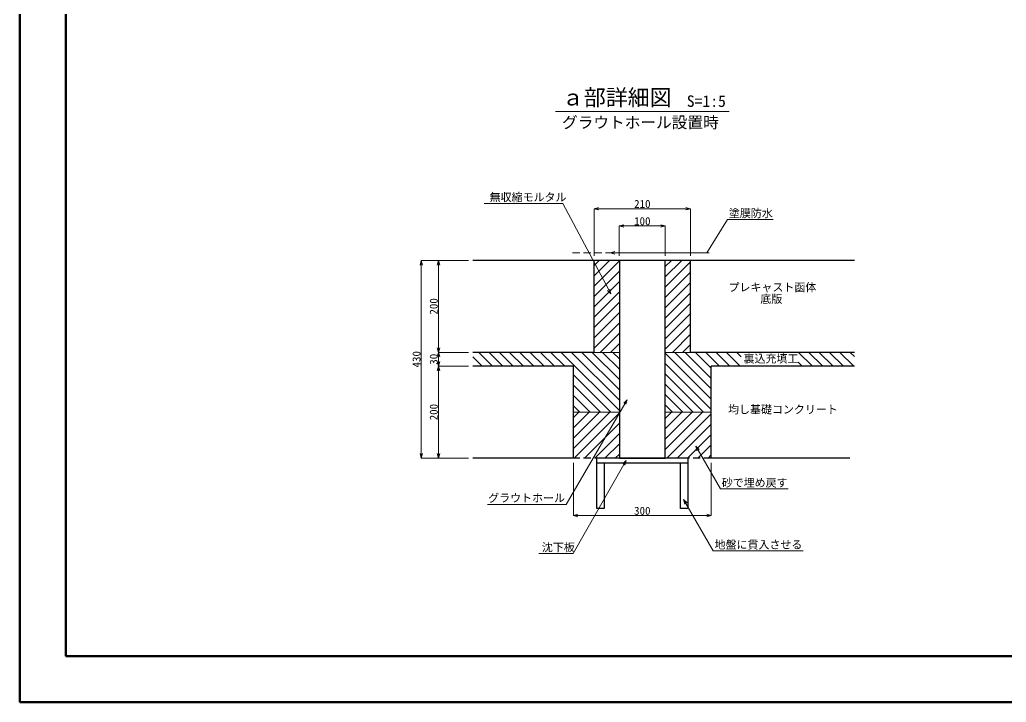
# Model space of a CAD drawing. Extents: x 1000 to 85100, y -10 to 59390.
# Drawn here: x 1000 to 43923, y -10 to 29690 of the extents above; entities that cross this region are included whole.
import ezdxf
from ezdxf import colors
from ezdxf.entities.mleader import LeaderData, LeaderLine
from ezdxf.enums import TextEntityAlignment as Align
from ezdxf.math import Vec2, Vec3

# ---------------------------------------------------------------- set-up
doc = ezdxf.new("R2010")
doc.units = 0
doc.header["$LTSCALE"] = 100
doc.header["$PDMODE"] = 34
doc.linetypes.add('HIDDEN2', pattern=[4.7625, 3.175, -1.5875])
doc.layers.get('0').update_dxf_attribs({"linetype": 'CONTINUOUS', "lineweight": 0})
doc.layers.get('DEFPOINTS').update_dxf_attribs({"color": 8, "linetype": 'CONTINUOUS', "lineweight": 0})
for name, color, linetype, lineweight in [('0その他', 7, 'CONTINUOUS', 13), ('0タイトル', 7, 'CONTINUOUS', 13), ('0寸法', 7, 'CONTINUOUS', 5), ('0文字', 41, 'CONTINUOUS', 5), ('1Pca-BOX', 3, 'CONTINUOUS', 25), ('1グラウトホール', 1, 'HIDDEN2', 25), ('2均し基礎コンクリート', 140, 'CONTINUOUS', 13), ('2裏込充填工', 6, 'CONTINUOUS', 13), ('3塗膜防水', 2, 'HIDDEN2', 13), ('D-TTL', 2, 'CONTINUOUS', 50)]:
    doc.layers.add(name, color=color, linetype=linetype, lineweight=lineweight)
doc.styles.add('寸法文字', font='MS Gothic.ttf')
doc.dimstyles.new('1／5', dxfattribs={"dimscale": 100, "dimtxt": 3.5, "dimasz": 2, "dimexe": 0, "dimexo": 2, "dimgap": 0.3, "dimtad": 1, "dimdec": 0, "dimlfac": 0.05, "dimzin": 1, "dimdsep": 46, "dimtxsty": '寸法文字', "dimblk": 'OPEN30', "dimcen": 0.9, "dimclrd": 256, "dimclre": 256, "dimclrt": 256, "dimadec": 0, "dimazin": 0, "dimtfac": 1, "dimtdec": 0, "dimtmove": 0, "dimatfit": 3, "dimldrblk": 'OPEN30', "dimfxl": 1, "dimlwd": -1, "dimlwe": -1, "dimarcsym": 2})

# ---------------------------------------------------------------- blocks, each defined once
blk = doc.blocks.new('_Open30')
at = {"color": 0, "linetype": 'ByBlock', "lineweight": -2}
for p, q in [((-1, 0.27), (0, 0)), ((0, 0), (-1, -0.27)), ((0, 0), (-1, 0))]:
    blk.add_line(p, q, dxfattribs=at)
blk = doc.blocks.new('*D3')
at = {"layer": '0寸法', "transparency": 16777216}
for p, q in [((25988, 19416), (25988, 21466)), ((26188, 21466), (29988, 21466)), ((30188, 19416), (30188, 21466))]:
    blk.add_line(p, q, dxfattribs=at)
at = {"layer": 'DEFPOINTS', "color": 0, "transparency": 16777216}
for p in [(30188, 21466), (25988, 19216), (30188, 19216)]:
    blk.add_point(p, dxfattribs=at)
at = {"layer": '0寸法', "transparency": 16777216, "xscale": 200, "yscale": 200, "zscale": 200, "rotation": 180}
blk.add_blockref('_Open30', (25988, 21466), dxfattribs=at)
at = {"layer": '0寸法', "transparency": 16777216, "xscale": 200, "yscale": 200, "zscale": 200}
blk.add_blockref('_Open30', (30188, 21466), dxfattribs=at)
at = {"layer": '0寸法', "transparency": 16777216, "insert": (28088, 21671), "char_height": 350, "attachment_point": 5, "style": '寸法文字'}
blk.add_mtext('210', dxfattribs=at)
blk = doc.blocks.new('*D4')
at = {"layer": '0寸法', "transparency": 16777216}
for p, q in [((20520, 19216), (19220, 19216)), ((19220, 15416), (19220, 19016)), ((20520, 15216), (19220, 15216))]:
    blk.add_line(p, q, dxfattribs=at)
at = {"layer": 'DEFPOINTS', "color": 0, "transparency": 16777216}
for p in [(19220, 19216), (20720, 19216), (20720, 15216)]:
    blk.add_point(p, dxfattribs=at)
at = {"layer": '0寸法', "transparency": 16777216, "xscale": 200, "yscale": 200, "zscale": 200}
for p, rotation in [((19220, 19216), 90), ((19220, 15216), 270)]:
    blk.add_blockref('_Open30', p, dxfattribs=dict(at, rotation=rotation))
at = {"layer": '0寸法', "transparency": 16777216, "insert": (19015, 17216), "char_height": 350, "attachment_point": 5, "rotation": 90, "style": '寸法文字'}
blk.add_mtext('200', dxfattribs=at)
blk = doc.blocks.new('*D5')
at = {"layer": '0寸法', "transparency": 16777216}
for p, q in [((20520, 15216), (19220, 15216)), ((19220, 14816), (19220, 15016)), ((20520, 14616), (19220, 14616))]:
    blk.add_line(p, q, dxfattribs=at)
at = {"layer": 'DEFPOINTS', "color": 0, "transparency": 16777216}
for p in [(19220, 15216), (20720, 15216), (20720, 14616)]:
    blk.add_point(p, dxfattribs=at)
at = {"layer": '0寸法', "transparency": 16777216, "xscale": 200, "yscale": 200, "zscale": 200}
for p, rotation in [((19220, 15216), 90), ((19220, 14616), 270)]:
    blk.add_blockref('_Open30', p, dxfattribs=dict(at, rotation=rotation))
at = {"layer": '0寸法', "transparency": 16777216, "insert": (19015, 14916), "char_height": 350, "attachment_point": 5, "rotation": 90, "style": '寸法文字'}
blk.add_mtext('30', dxfattribs=at)
blk = doc.blocks.new('*D6')
at = {"layer": '0寸法', "transparency": 16777216}
for p, q in [((20520, 14616), (19220, 14616)), ((19220, 10816), (19220, 14416)), ((20520, 10616), (19220, 10616))]:
    blk.add_line(p, q, dxfattribs=at)
at = {"layer": 'DEFPOINTS', "color": 0, "transparency": 16777216}
for p in [(19220, 14616), (20720, 14616), (20720, 10616)]:
    blk.add_point(p, dxfattribs=at)
at = {"layer": '0寸法', "transparency": 16777216, "xscale": 200, "yscale": 200, "zscale": 200}
for p, rotation in [((19220, 14616), 90), ((19220, 10616), 270)]:
    blk.add_blockref('_Open30', p, dxfattribs=dict(at, rotation=rotation))
at = {"layer": '0寸法', "transparency": 16777216, "insert": (19015, 12616), "char_height": 350, "attachment_point": 5, "rotation": 90, "style": '寸法文字'}
blk.add_mtext('200', dxfattribs=at)
blk = doc.blocks.new('*D7')
at = {"layer": '0寸法', "transparency": 16777216}
for p, q in [((20520, 19216), (18470, 19216)), ((18470, 19016), (18470, 10816)), ((20520, 10616), (18470, 10616))]:
    blk.add_line(p, q, dxfattribs=at)
at = {"layer": 'DEFPOINTS', "color": 0, "transparency": 16777216}
for p in [(20720, 19216), (18470, 10616), (20720, 10616)]:
    blk.add_point(p, dxfattribs=at)
at = {"layer": '0寸法', "transparency": 16777216, "xscale": 200, "yscale": 200, "zscale": 200}
for p, rotation in [((18470, 19216), 90), ((18470, 10616), 270)]:
    blk.add_blockref('_Open30', p, dxfattribs=dict(at, rotation=rotation))
at = {"layer": '0寸法', "transparency": 16777216, "insert": (18265, 14916), "char_height": 350, "attachment_point": 5, "rotation": 90, "style": '寸法文字'}
blk.add_mtext('430', dxfattribs=at)
blk = doc.blocks.new('*D8')
at = {"layer": '0寸法', "transparency": 16777216}
for p, q in [((25088, 10416), (25088, 8116)), ((31088, 10416), (31088, 8116)), ((30888, 8116), (25288, 8116))]:
    blk.add_line(p, q, dxfattribs=at)
at = {"layer": 'DEFPOINTS', "color": 0, "transparency": 16777216}
for p in [(25088, 10616), (31088, 10616), (25088, 8116)]:
    blk.add_point(p, dxfattribs=at)
at = {"layer": '0寸法', "transparency": 16777216, "xscale": 200, "yscale": 200, "zscale": 200, "rotation": 180}
blk.add_blockref('_Open30', (25088, 8116), dxfattribs=at)
at = {"layer": '0寸法', "transparency": 16777216, "xscale": 200, "yscale": 200, "zscale": 200}
blk.add_blockref('_Open30', (31088, 8116), dxfattribs=at)
at = {"layer": '0寸法', "transparency": 16777216, "insert": (28088, 8321), "char_height": 350, "attachment_point": 5, "style": '寸法文字'}
blk.add_mtext('300', dxfattribs=at)
blk = doc.blocks.new('*D9')
at = {"layer": '0寸法', "transparency": 16777216}
for p, q in [((27088, 19416), (27088, 20716)), ((27288, 20716), (28888, 20716)), ((29088, 19416), (29088, 20716))]:
    blk.add_line(p, q, dxfattribs=at)
at = {"layer": 'DEFPOINTS', "color": 0, "transparency": 16777216}
for p in [(29088, 20716), (27088, 19216), (29088, 19216)]:
    blk.add_point(p, dxfattribs=at)
at = {"layer": '0寸法', "transparency": 16777216, "xscale": 200, "yscale": 200, "zscale": 200, "rotation": 180}
blk.add_blockref('_Open30', (27088, 20716), dxfattribs=at)
at = {"layer": '0寸法', "transparency": 16777216, "xscale": 200, "yscale": 200, "zscale": 200}
blk.add_blockref('_Open30', (29088, 20716), dxfattribs=at)
at = {"layer": '0寸法', "transparency": 16777216, "insert": (28088, 20921), "char_height": 350, "attachment_point": 5, "style": '寸法文字'}
blk.add_mtext('100', dxfattribs=at)

msp = doc.modelspace()

# ---------------------------------------------------------------- hatches: boundary and pattern name
at = {"layer": '0その他', "ltscale": 50}
h = msp.add_hatch(dxfattribs=at)
h.set_pattern_fill('ANSI31', color=256, scale=100, style=0)
h.set_pattern_definition([(45, (-13572.67, 14006.96), (-224.5064, 224.5064), [])])
h.paths.add_polyline_path([(27088.4, 19216), (25988.4, 19216), (25988.4, 15216), (27088.4, 15216), (27088.4, 17416.5), (27087.3, 17416.5), (27087.3, 17616.5), (27088.4, 17616.5), (27088.4, 18256.1), (27088.4, 18256.1), (27088.4, 18576.1), (27088.4, 18576.1), (27088.4, 19416.5), (27087.3, 19416.5), (27087.3, 19616.5), (27088.4, 19616.5)])
h.paths.add_polyline_path([(29087, 18256.1), (29088.5, 18256.1), (29088.5, 17616), (29088.3, 17616), (29088.3, 17416), (29088.5, 17416), (29088.5, 15216), (30188.4, 15216), (30188.4, 19216), (29088.5, 19216), (29088.5, 18576.1), (29087, 18576.1)])
at = {"layer": '0その他'}
h = msp.add_hatch(dxfattribs=at)
h.set_pattern_fill('ANSI31', color=256, scale=100, angle=90)
h.set_pattern_definition([(135, (-104074.55, 3310.65), (-224.5064, -224.5064), [])])
h.paths.add_polyline_path([(27088.4, 14850.9), (27088.4, 14850.9), (27088.4, 15050.9), (27088.4, 15050.9), (27088.4, 15216), (25988.4, 15216), (20720.4, 15216), (20720.4, 14616), (25088.4, 14616), (25088.4, 12616), (27088.4, 12616), (27088.4, 14247.9), (27088.4, 14247.9), (27088.4, 14447.9), (27088.4, 14447.9)])
h.paths.add_polyline_path([(37320.4, 15216), (30188.4, 15216), (29088.5, 15216), (29088.5, 15050.9), (29088.5, 15050.9), (29088.5, 14850.9), (29088.5, 14850.9), (29088.5, 14447.9), (29088.4, 14447.9), (29088.4, 14247.9), (29088.5, 14247.9), (29088.5, 12616), (31088.4, 12616), (31088.4, 14616), (37320.4, 14616)])
h.paths.add_polyline_path([(32386.2, 14616), (34872.6, 14616), (34872.6, 15216), (32386.2, 15216)])
at = {"layer": '0その他', "ltscale": 50}
h = msp.add_hatch(dxfattribs=at)
h.set_pattern_fill('ANSI31', color=256, scale=100, style=0)
h.set_pattern_definition([(45, (-104074.55, 1310.65), (-224.5064, 224.5064), [])])
h.paths.add_polyline_path([(31088.4, 12616), (29088.5, 12616), (29088.5, 10616), (31088.4, 10616)])
h.paths.add_polyline_path([(27088.4, 12616), (25088.4, 12616), (25088.4, 10616), (27088.4, 10616)])

# ---------------------------------------------------------------- linework, layer by layer
at = {"layer": '0タイトル'}
msp.add_line((31872.4, 25691.2), (24304.4, 25691.2), dxfattribs=at)
at = {"layer": '1Pca-BOX'}
for p, q in [((37320.4, 19216), (20720.4, 19216)), ((25988.4, 15216), (25988.4, 19216)), ((30188.4, 15216), (30188.4, 19216)), ((25988.4, 15216), (20720.4, 15216)), ((37320.4, 15216), (30188.4, 15216))]:
    msp.add_line(p, q, dxfattribs=at)
at = {"layer": '1グラウトホール', "linetype": 'ByBlock'}
for points in [[(27088.4, 10616), (29088.4, 10616), (29088.4, 19216), (27088.4, 19216)], [(26088.9, 10415.9), (30088.9, 10415.9), (30088.9, 10615.9), (26088.9, 10615.9)], [(26428.9, 8415.8), (26108.9, 8415.8), (26108.9, 10415.8), (26428.9, 10415.8)], [(30068.8, 8415.9), (29748.8, 8415.9), (29748.8, 10415.9), (30068.8, 10415.9)]]:
    msp.add_lwpolyline(points, close=True, dxfattribs=at)
at = {"layer": '2均し基礎コンクリート', "lineweight": 25}
for p, q in [((25088.4, 14616), (20720.4, 14616)), ((25088.4, 10616), (25088.4, 14616)), ((31088.4, 10616), (31088.4, 14616)), ((37320.4, 14616), (31088.4, 14616)), ((25088.4, 10616), (20720.4, 10616)), ((37120.4, 10616), (31088.4, 10616))]:
    msp.add_line(p, q, dxfattribs=at)
at = {"layer": '2均し基礎コンクリート', "linetype": 'HIDDEN2', "lineweight": 25}
msp.add_line((31088.4, 10616), (25088.4, 10616), dxfattribs=at)
at = {"layer": '2裏込充填工'}
for p, q in [((27088.4, 15216), (25988.4, 15216)), ((30188.4, 15216), (29088.5, 15216)), ((25088.4, 12616), (27088.4, 12616)), ((29088.5, 12616), (31088.4, 12616))]:
    msp.add_line(p, q, dxfattribs=at)
at = {"layer": '3塗膜防水', "linetype": 'HIDDEN2'}
for p, q in [((25055.1, 19549.4), (26921.7, 19549.4)), ((29255.1, 19549.4), (31121.7, 19549.4))]:
    msp.add_line(p, q, dxfattribs=at)
at = {"layer": 'D-TTL'}
for points in [[(1000, -10), (85100, -10), (85100, 59390), (1000, 59390)], [(3000, 1990), (83100, 1990), (83100, 57390), (3000, 57390)]]:
    msp.add_lwpolyline(points, close=True, dxfattribs=at)

# ---------------------------------------------------------------- texts
at = {"layer": '0タイトル', "style": '寸法文字'}
for s, height, p in [('ａ部詳細図', 700, (26975.2, 25747.5)), ('S=1:5', 500, (30873.8, 25747.5)), ('グラウトホール設置時', 500, (28003.9, 24822.7))]:
    msp.add_text(s, height=height, dxfattribs=at).set_placement(p, align=Align.BOTTOM_CENTER)
at = {"layer": '0文字', "style": '寸法文字'}
for s, p in [('プレキャスト函体', (31838.6, 17870.8)), ('底版', (33224.6, 17364)), ('裏込充填工', (32492.4, 14767.2)), ('均し基礎コンクリート', (31818.7, 12555.5))]:
    msp.add_text(s, height=350, dxfattribs=at).set_placement(p)

# ---------------------------------------------------------------- dimensions: what is measured, and where the dimension line sits
at = {"layer": '0寸法'}
for base, p1, p2, picture, middle in [((30188.4, 21466), (25988.4, 19216), (30188.4, 19216), '*D3', (28088.4, 21671)), ((29088.4, 20716), (27088.4, 19216), (29088.4, 19216), '*D9', (28088.4, 20921)), ((25088.4, 8116.5), (31088.4, 10616), (25088.4, 10616), '*D8', (28088.4, 8321.5))]:
    dim = msp.add_linear_dim(base=base, p1=p1, p2=p2, dimstyle='1／5', override={"dimtxsty": '寸法文字'}, dxfattribs=at)
    dim.commit()
    dim.dimension.update_dxf_attribs({"geometry": picture, "text_midpoint": middle})
for base, p1, p2, picture, middle in [((18470.4, 10616), (20720.4, 19216), (20720.4, 10616), '*D7', (18265.4, 14916)), ((19220.4, 19216), (20720.4, 15216), (20720.4, 19216), '*D4', (19015.4, 17216)), ((19220.4, 15216), (20720.4, 14616), (20720.4, 15216), '*D5', (19015.4, 14916)), ((19220.4, 14616), (20720.4, 10616), (20720.4, 14616), '*D6', (19015.4, 12616))]:
    dim = msp.add_linear_dim(base=base, p1=p1, p2=p2, angle=90, dimstyle='1／5', override={"dimtxsty": '寸法文字'}, dxfattribs=at)
    dim.commit()
    dim.dimension.update_dxf_attribs({"geometry": picture, "text_midpoint": middle})

# ---------------------------------------------------------------- leaders
at = {"layer": '0文字'}
ml = msp.add_multileader_mtext('Standard', dxfattribs=at)
ml.set_content('無収縮モルタル', color=256, style='寸法文字')
ml.set_leader_properties(color=256, linetype='ByLayer', lineweight=-1)
ml.set_arrow_properties(name='OPEN30')
ml.build(insert=Vec2(0, 0))
ml.multileader.update_dxf_attribs({"text_left_attachment_type": 5, "text_right_attachment_type": 5, "dogleg_length": 0.376, "arrow_head_size": 200, "scale": 100})
ctx = ml.context
ctx.base_point, ctx.scale, ctx.char_height, ctx.arrow_head_size, ctx.landing_gap_size, ctx.plane_origin = Vec3(21426.3, 21698.9), 100, 350, 200, 20, Vec3(25467.2, 23195.9)
ctx.left_attachment, ctx.right_attachment = 5, 5
notes = []
notes.append((ctx, [(0, (1, 1, 0), (24636.1, 21698.9), (-1, 0), 37.6, [(0, [(26719.9, 17763.1)], 0, [])])]))
ctx.mtext.insert, ctx.mtext.flow_direction = Vec3(21446.3, 22140.2), 5
ml = msp.add_multileader_mtext('Standard', dxfattribs=at)
ml.set_content('塗膜防水', color=256, style='寸法文字')
ml.set_leader_properties(color=256, linetype='ByLayer', lineweight=-1)
ml.set_arrow_properties(name='OPEN30')
ml.build(insert=Vec2(0, 0))
ml.multileader.update_dxf_attribs({"text_left_attachment_type": 5, "text_right_attachment_type": 5, "dogleg_length": 0.376, "arrow_head_size": 200, "scale": 100})
ctx = ml.context
ctx.base_point, ctx.scale, ctx.char_height, ctx.arrow_head_size, ctx.landing_gap_size, ctx.plane_origin = Vec3(31834.2, 21001.5), 100, 350, 200, 20, Vec3(30925.8, 22503.8)
ctx.left_attachment, ctx.right_attachment = 5, 5
notes.append((ctx, [(0, (1, 1, 0), (31796.6, 21001.5), (1, 0), 37.6, [(1, [(26695.6, 19549.4), (30895.6, 19549.4)], 0, [])])]))
ctx.mtext.insert, ctx.mtext.flow_direction = Vec3(31854.2, 21442.9), 5
ml = msp.add_multileader_mtext('Standard', dxfattribs=at)
ml.set_content('グラウトホール', color=256, style='寸法文字')
ml.set_leader_properties(color=256, linetype='ByLayer', lineweight=-1)
ml.set_arrow_properties(name='OPEN30')
ml.build(insert=Vec2(0, 0))
ml.multileader.update_dxf_attribs({"text_left_attachment_type": 5, "text_right_attachment_type": 5, "dogleg_length": 0.376, "arrow_head_size": 200, "scale": 100})
ctx = ml.context
ctx.base_point, ctx.scale, ctx.char_height, ctx.arrow_head_size, ctx.landing_gap_size, ctx.plane_origin = Vec3(21588.8, 8598.6), 100, 350, 200, 20, Vec3(26490.1, 6755)
ctx.left_attachment, ctx.right_attachment, ctx.text_align_type = 5, 5, 2
notes.append((ctx, [(0, (1, 1, 0), (24780.8, 8598.6), (-1, 0), 37.6, [(0, [(27430, 13154.7)], 0, [])])]))
ctx.mtext.insert, ctx.mtext.alignment, ctx.mtext.flow_direction = Vec3(24723.3, 9054.1), 3, 5
ml = msp.add_multileader_mtext('Standard', dxfattribs=at)
ml.set_content('砂で埋め戻す', color=256, style='寸法文字')
ml.set_leader_properties(color=256, linetype='ByLayer', lineweight=-1)
ml.set_arrow_properties(name='OPEN30')
ml.build(insert=Vec2(0, 0))
ml.multileader.update_dxf_attribs({"text_left_attachment_type": 5, "text_right_attachment_type": 5, "dogleg_length": 0.376, "arrow_head_size": 200, "scale": 100})
ctx = ml.context
ctx.base_point, ctx.scale, ctx.char_height, ctx.arrow_head_size, ctx.landing_gap_size, ctx.plane_origin = Vec3(31524, 9281.2), 100, 350, 200, 20, Vec3(30160.3, 14766.5)
ctx.left_attachment, ctx.right_attachment = 5, 5
notes.append((ctx, [(0, (1, 1, 0), (31486.4, 9281.2), (1, 0), 37.6, [(0, [(30410.6, 11133)], 0, [])])]))
ctx.mtext.insert, ctx.mtext.flow_direction = Vec3(31544, 9717.2), 5
ml = msp.add_multileader_mtext('Standard', dxfattribs=at)
ml.set_content('沈下板', color=256, style='寸法文字')
ml.set_leader_properties(color=256, linetype='ByLayer', lineweight=-1)
ml.set_arrow_properties(name='OPEN30')
ml.build(insert=Vec2(0, 0))
ml.multileader.update_dxf_attribs({"text_left_attachment_type": 5, "text_right_attachment_type": 5, "dogleg_length": 0.376, "arrow_head_size": 200, "scale": 100})
ctx = ml.context
ctx.base_point, ctx.scale, ctx.char_height, ctx.arrow_head_size, ctx.landing_gap_size, ctx.plane_origin = Vec3(23697.6, 6468), 100, 350, 200, 20, Vec3(25915.7, 11168.1)
ctx.left_attachment, ctx.right_attachment = 5, 5
notes.append((ctx, [(0, (1, 1, 0), (25084.5, 6468), (-1, 0), 37.6, [(0, [(27382.1, 10507.2)], 0, [])])]))
ctx.mtext.insert, ctx.mtext.flow_direction = Vec3(23717.6, 6907.5), 5
ml = msp.add_multileader_mtext('Standard', dxfattribs=at)
ml.set_content('地盤に貫入させる', color=256, style='寸法文字')
ml.set_leader_properties(color=256, linetype='ByLayer', lineweight=-1)
ml.set_arrow_properties(name='OPEN30')
ml.build(insert=Vec2(0, 0))
ml.multileader.update_dxf_attribs({"text_left_attachment_type": 5, "text_right_attachment_type": 5, "dogleg_length": 0.376, "arrow_head_size": 200, "scale": 100})
ctx = ml.context
ctx.base_point, ctx.scale, ctx.char_height, ctx.arrow_head_size, ctx.landing_gap_size, ctx.plane_origin = Vec3(31212.5, 6580), 100, 350, 200, 20, Vec3(30304.2, 11282.2)
ctx.left_attachment, ctx.right_attachment = 5, 5
notes.append((ctx, [(0, (1, 1, 0), (31175, 6580), (1, 0), 37.6, [(0, [(29886.5, 8808.4)], 0, [])])]))
ctx.mtext.insert, ctx.mtext.flow_direction = Vec3(31232.5, 7021.3), 5
for ctx, leaders in notes:
    for number, flags, end, landing, length, lines in leaders:
        leader = LeaderData()
        leader.index, (leader.has_last_leader_line, leader.has_dogleg_vector, leader.attachment_direction) = number, flags
        leader.last_leader_point, leader.dogleg_vector, leader.dogleg_length = Vec3(end), Vec3(landing), length
        for number, points, colour, breaks in lines:
            line = LeaderLine()
            line.index, line.vertices, line.color, line.breaks = number, Vec3.list(points), colors.encode_raw_color(colour), breaks
            leader.lines.append(line)
        ctx.leaders.append(leader)

doc.saveas('drawing.dxf')
